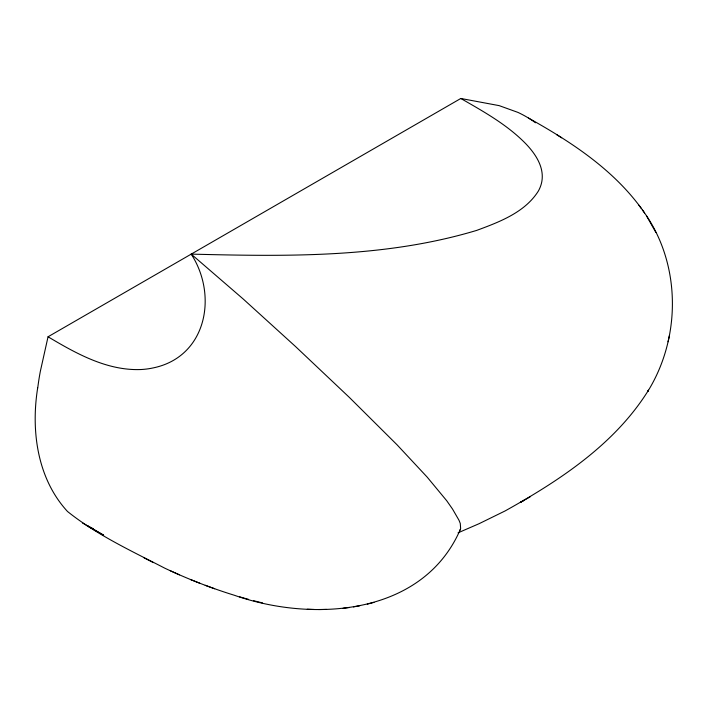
<?xml version="1.0" encoding="UTF-8"?>
<svg xmlns="http://www.w3.org/2000/svg" width="708" height="708" viewBox="0 0 708 708"><rect width="100%" height="100%" fill="white"/><g stroke="black" fill="none" stroke-linecap="round" stroke-linejoin="round"><path stroke-width="1.06" d="M37.657 388.002C30.869 430.774 37.259 478.599 67.499 511.477C96.766 534.929 131.493 550.957 164.707 568.143C187.275 578.79 210.559 587.914 234.401 595.278C312.122 622.438 422.304 616.04 460.12 529.938M458.058 532.823L479.139 523.672L505.07 510.955C559.603 480.537 614.978 444.226 648.51 390.17L647.678 391.559C681.751 336.804 681.185 262.084 642.324 209.86M668.051 341.778L669.414 335.68M535.505 122.767L533.248 121.139A322.007 185.912 -60 0 0 517.937 112.395L499.175 105.634L460.811 98.474L48.047 336.778L40.329 371.381A207.931 119.484 -60.1 0 0 37.745 387.957M459.642 530.602L460.634 528.602L460.28 523.442L458.97 520.203L452.527 509.052L446.739 500.76L427.101 477.024L397.064 444.819L349.451 397.507L295.572 346.575L243.207 299.006L191.213 254.119C286.545 256.5 384.479 258.154 476.705 230.392C499.317 222.02 524.973 212.453 538.407 190.974A82.367 47.56 0 0 0 541.93 180.983C544.142 166.743 535.31 153.733 525.964 143.928C507.362 124.785 483.741 111.643 460.811 98.474M530.265 496.742L520.415 502.388L524.318 500.167M367.284 604.154L373.992 602.384M353.434 606.898L359.752 605.783M343.115 608.305L349.504 607.499M318.573 609.526L326.574 609.42M307.272 609.234L314.255 609.473M253.614 600.711L262.5 602.924M239.499 596.8L248.632 599.402M205.205 585.304L214.648 588.737M190.39 579.48L199.851 583.259M170.318 570.745L179.46 574.852M91.447 527.858L93.394 528.761M144.069 557.869L153.362 562.603M90.518 527.38L86.819 525.469L103.678 535.213L82.447 522.947M48.047 336.778C76.296 353.628 107.457 371.045 141.467 369.505A45.684 26.373 0 0 0 153.264 367.894C206.329 356.947 218.206 295.82 191.213 254.119M528.46 118.041C572.223 142.441 615.712 171.017 644.581 212.958M556.515 134.555L561.648 137.803M638.926 205.223L641.165 208.294M646.625 216.037L655.9 232.507"/></g></svg>
